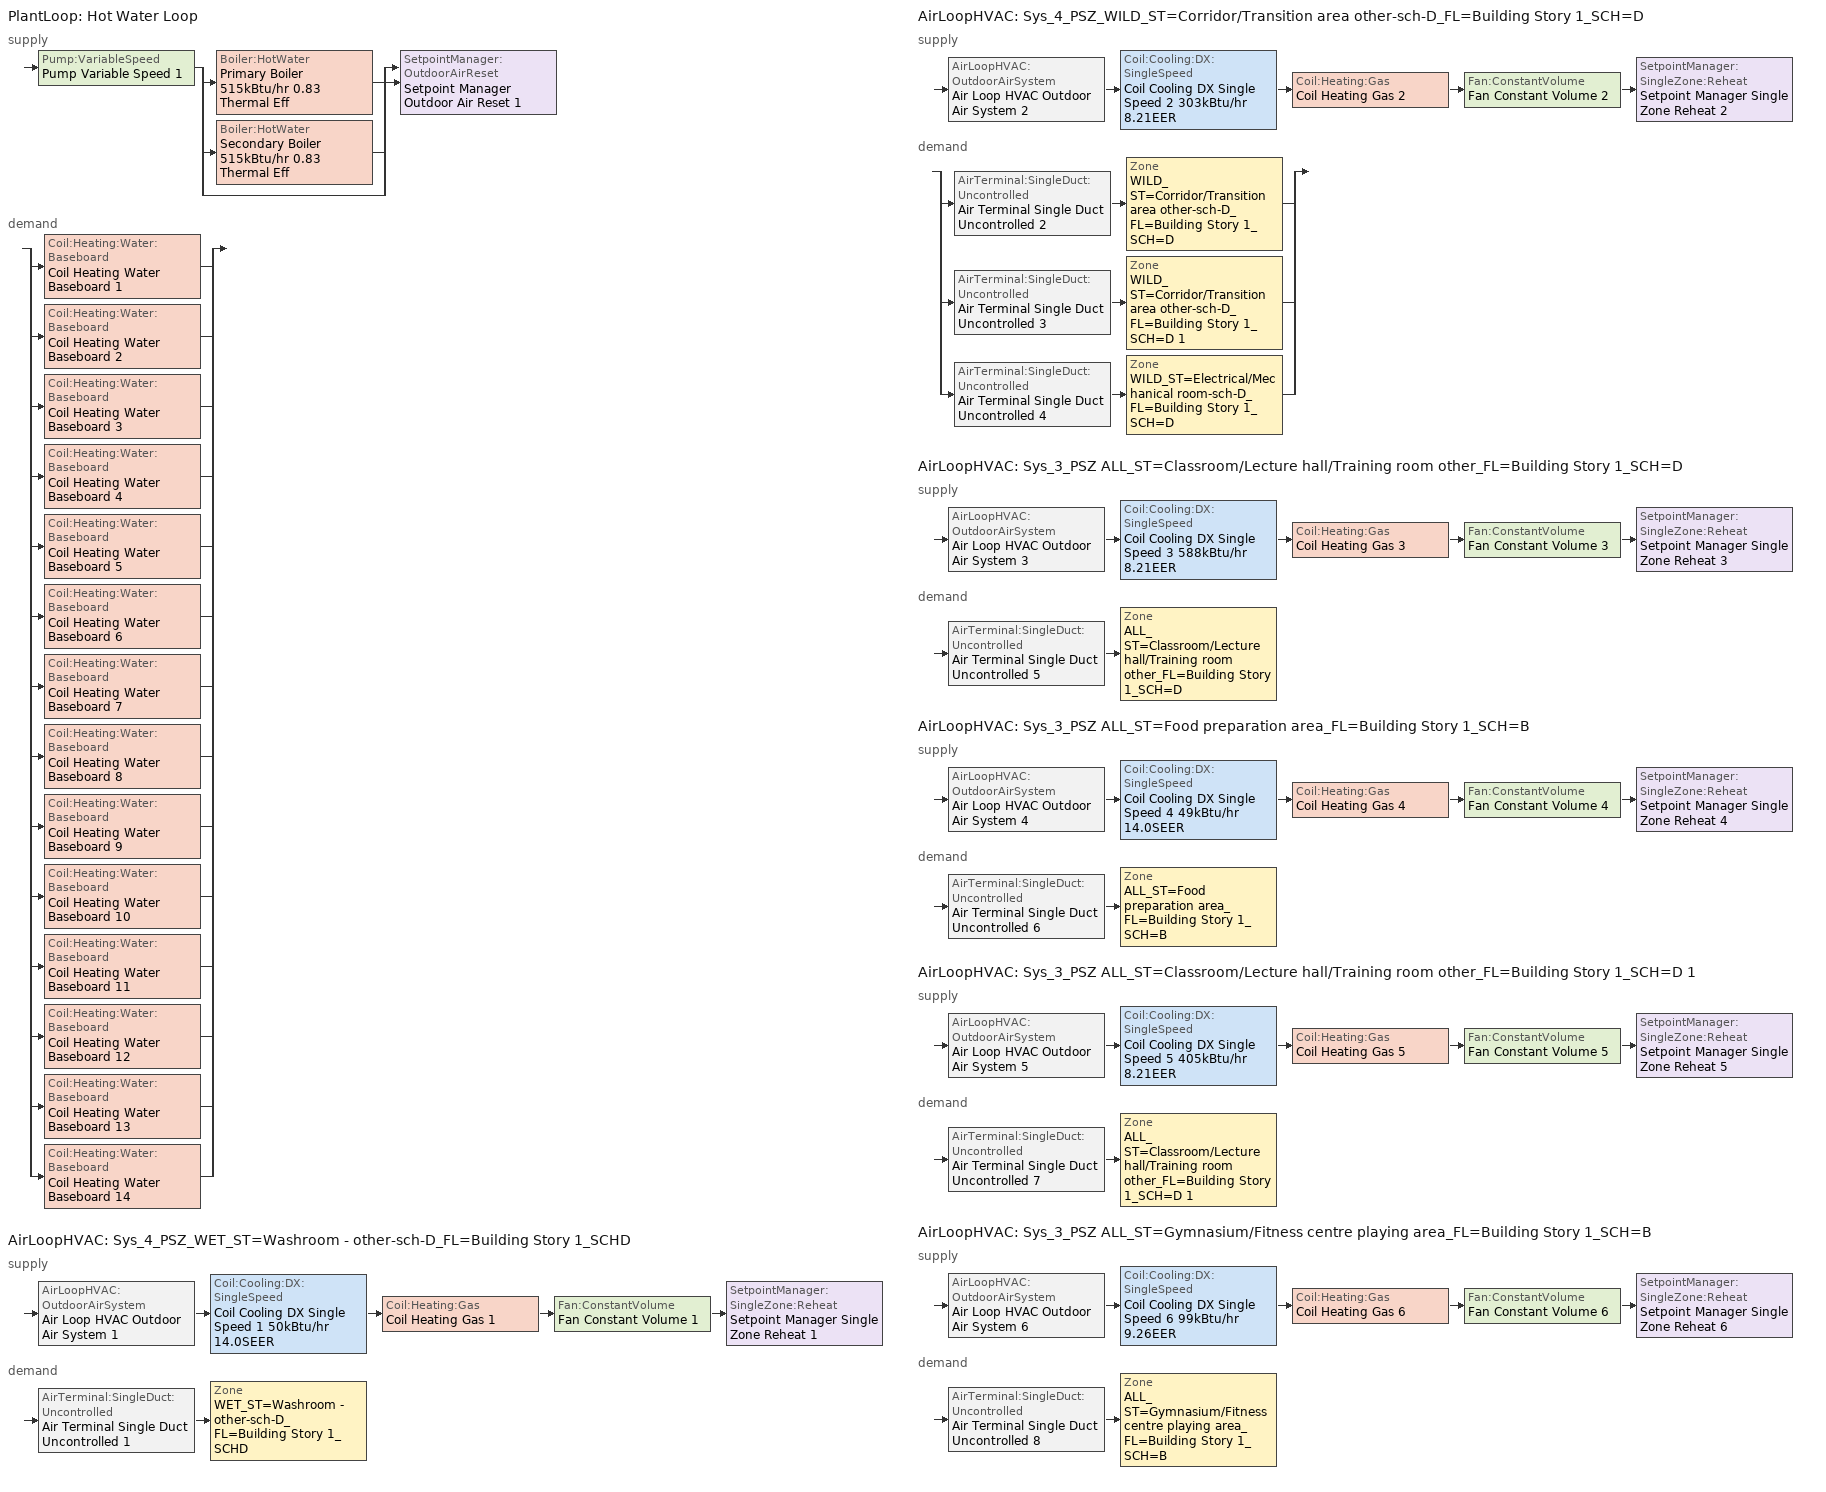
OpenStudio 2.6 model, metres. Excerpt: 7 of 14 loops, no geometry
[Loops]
PlantLoop 'Hot Water Loop'
 supply: Pump:VariableSpeed 'Pump Variable Speed 1' > split
  | Boiler:HotWater 'Primary Boiler 515kBtu/hr 0.83 Thermal Eff'
  | Boiler:HotWater 'Secondary Boiler 515kBtu/hr 0.83 Thermal Eff'
  | bypass
  join > SetpointManager:OutdoorAirReset 'Setpoint Manager Outdoor Air Reset 1'
 demand: split
  | Coil:Heating:Water:Baseboard 'Coil Heating Water Baseboard 1'
  | Coil:Heating:Water:Baseboard 'Coil Heating Water Baseboard 2'
  | Coil:Heating:Water:Baseboard 'Coil Heating Water Baseboard 3'
  | Coil:Heating:Water:Baseboard 'Coil Heating Water Baseboard 4'
  | Coil:Heating:Water:Baseboard 'Coil Heating Water Baseboard 5'
  | Coil:Heating:Water:Baseboard 'Coil Heating Water Baseboard 6'
  | Coil:Heating:Water:Baseboard 'Coil Heating Water Baseboard 7'
  | Coil:Heating:Water:Baseboard 'Coil Heating Water Baseboard 8'
  | Coil:Heating:Water:Baseboard 'Coil Heating Water Baseboard 9'
  | Coil:Heating:Water:Baseboard 'Coil Heating Water Baseboard 10'
  | Coil:Heating:Water:Baseboard 'Coil Heating Water Baseboard 11'
  | Coil:Heating:Water:Baseboard 'Coil Heating Water Baseboard 12'
  | Coil:Heating:Water:Baseboard 'Coil Heating Water Baseboard 13'
  | Coil:Heating:Water:Baseboard 'Coil Heating Water Baseboard 14'
AirLoopHVAC 'Sys_4_PSZ_WET_ST=Washroom - other-sch-D_FL=Building Story 1_SCHD'
 supply: AirLoopHVAC:OutdoorAirSystem 'Air Loop HVAC Outdoor Air System 1' > Coil:Cooling:DX:SingleSpeed 'Coil Cooling DX Single Speed 1 50kBtu/hr 14.0SEER' > Coil:Heating:Gas 'Coil Heating Gas 1' > Fan:ConstantVolume 'Fan Constant Volume 1' > SetpointManager:SingleZone:Reheat 'Setpoint Manager Single Zone Reheat 1'
 demand: AirTerminal:SingleDuct:Uncontrolled 'Air Terminal Single Duct Uncontrolled 1' > Zone 'WET_ST=Washroom - other-sch-D_FL=Building Story 1_SCHD'
AirLoopHVAC 'Sys_4_PSZ_WILD_ST=Corridor/Transition area other-sch-D_FL=Building Story 1_SCH=D'
 supply: AirLoopHVAC:OutdoorAirSystem 'Air Loop HVAC Outdoor Air System 2' > Coil:Cooling:DX:SingleSpeed 'Coil Cooling DX Single Speed 2 303kBtu/hr 8.21EER' > Coil:Heating:Gas 'Coil Heating Gas 2' > Fan:ConstantVolume 'Fan Constant Volume 2' > SetpointManager:SingleZone:Reheat 'Setpoint Manager Single Zone Reheat 2'
 demand: split
  | AirTerminal:SingleDuct:Uncontrolled 'Air Terminal Single Duct Uncontrolled 2' > Zone 'WILD_ST=Corridor/Transition area other-sch-D_FL=Building Story 1_SCH=D'
  | AirTerminal:SingleDuct:Uncontrolled 'Air Terminal Single Duct Uncontrolled 3' > Zone 'WILD_ST=Corridor/Transition area other-sch-D_FL=Building Story 1_SCH=D 1'
  | AirTerminal:SingleDuct:Uncontrolled 'Air Terminal Single Duct Uncontrolled 4' > Zone 'WILD_ST=Electrical/Mechanical room-sch-D_FL=Building Story 1_SCH=D'
AirLoopHVAC 'Sys_3_PSZ ALL_ST=Classroom/Lecture hall/Training room other_FL=Building Story 1_SCH=D'
 supply: AirLoopHVAC:OutdoorAirSystem 'Air Loop HVAC Outdoor Air System 3' > Coil:Cooling:DX:SingleSpeed 'Coil Cooling DX Single Speed 3 588kBtu/hr 8.21EER' > Coil:Heating:Gas 'Coil Heating Gas 3' > Fan:ConstantVolume 'Fan Constant Volume 3' > SetpointManager:SingleZone:Reheat 'Setpoint Manager Single Zone Reheat 3'
 demand: AirTerminal:SingleDuct:Uncontrolled 'Air Terminal Single Duct Uncontrolled 5' > Zone 'ALL_ST=Classroom/Lecture hall/Training room other_FL=Building Story 1_SCH=D'
AirLoopHVAC 'Sys_3_PSZ ALL_ST=Food preparation area_FL=Building Story 1_SCH=B'
 supply: AirLoopHVAC:OutdoorAirSystem 'Air Loop HVAC Outdoor Air System 4' > Coil:Cooling:DX:SingleSpeed 'Coil Cooling DX Single Speed 4 49kBtu/hr 14.0SEER' > Coil:Heating:Gas 'Coil Heating Gas 4' > Fan:ConstantVolume 'Fan Constant Volume 4' > SetpointManager:SingleZone:Reheat 'Setpoint Manager Single Zone Reheat 4'
 demand: AirTerminal:SingleDuct:Uncontrolled 'Air Terminal Single Duct Uncontrolled 6' > Zone 'ALL_ST=Food preparation area_FL=Building Story 1_SCH=B'
AirLoopHVAC 'Sys_3_PSZ ALL_ST=Classroom/Lecture hall/Training room other_FL=Building Story 1_SCH=D 1'
 supply: AirLoopHVAC:OutdoorAirSystem 'Air Loop HVAC Outdoor Air System 5' > Coil:Cooling:DX:SingleSpeed 'Coil Cooling DX Single Speed 5 405kBtu/hr 8.21EER' > Coil:Heating:Gas 'Coil Heating Gas 5' > Fan:ConstantVolume 'Fan Constant Volume 5' > SetpointManager:SingleZone:Reheat 'Setpoint Manager Single Zone Reheat 5'
 demand: AirTerminal:SingleDuct:Uncontrolled 'Air Terminal Single Duct Uncontrolled 7' > Zone 'ALL_ST=Classroom/Lecture hall/Training room other_FL=Building Story 1_SCH=D 1'
AirLoopHVAC 'Sys_3_PSZ ALL_ST=Gymnasium/Fitness centre playing area_FL=Building Story 1_SCH=B'
 supply: AirLoopHVAC:OutdoorAirSystem 'Air Loop HVAC Outdoor Air System 6' > Coil:Cooling:DX:SingleSpeed 'Coil Cooling DX Single Speed 6 99kBtu/hr 9.26EER' > Coil:Heating:Gas 'Coil Heating Gas 6' > Fan:ConstantVolume 'Fan Constant Volume 6' > SetpointManager:SingleZone:Reheat 'Setpoint Manager Single Zone Reheat 6'
 demand: AirTerminal:SingleDuct:Uncontrolled 'Air Terminal Single Duct Uncontrolled 8' > Zone 'ALL_ST=Gymnasium/Fitness centre playing area_FL=Building Story 1_SCH=B'
[Sizing:Zone] Zone Cooling Design Supply Air Temperature Input Method=SupplyAirTemperature; Zone Cooling Design Supply Air Temperature {C}=13; Zone Cooling Design Supply Air Temperature Difference {deltaC}=11.11; Zone Heating Design Supply Air Temperature Input Method=SupplyAirTemperature; Zone Heating Design Supply Air Temperature {C}=43; Zone Heating Design Supply Air Temperature Difference {deltaC}=11.11; Zone Cooling Design Supply Air Humidity Ratio {kg-H2O/kg-air}=0.0085; Zone Heating Design Supply Air Humidity Ratio {kg-H2O/kg-air}=0.008; Zone Heating Sizing Factor=1.3; Zone Cooling Sizing Factor=1.1; Cooling Design Air Flow Method=DesignDay; Heating Design Air Flow Method=DesignDay; Account for Dedicated Outdoor Air System=No; Dedicated Outdoor Air System Control Strategy=NeutralSupplyAir; Dedicated Outdoor Air Low Setpoint Temperature for Design {C}=autosize; Dedicated Outdoor Air High Setpoint Temperature for Design {C}=autosize
WET_ST=Washroom - other-sch-D_FL=Building Story 1_SCHD; ALL_ST=Classroom/Lecture hall/Training room other_FL=Building Story 1_SCH=D; ALL_ST=Food preparation area_FL=Building Story 1_SCH=B; ALL_ST=Classroom/Lecture hall/Training room other_FL=Building Story 1_SCH=D 1; ALL_ST=Gymnasium/Fitness centre playing area_FL=Building Story 1_SCH=B; WILD_ST=Corridor/Transition area other-sch-D_FL=Building Story 1_SCH=D; WILD_ST=Corridor/Transition area other-sch-D_FL=Building Story 1_SCH=D 1; WILD_ST=Electrical/Mechanical room-sch-D_FL=Building Story 1_SCH=D
[Zone equipment]
WET_ST=Washroom - other-sch-D_FL=Building Story 1_SCHD: Air Terminal Single Duct Uncontrolled 1, Zone HVAC Baseboard Convective Water 1
ALL_ST=Classroom/Lecture hall/Training room other_FL=Building Story 1_SCH=D: Air Terminal Single Duct Uncontrolled 5, Zone HVAC Baseboard Convective Water 5
ALL_ST=Food preparation area_FL=Building Story 1_SCH=B: Air Terminal Single Duct Uncontrolled 6, Zone HVAC Baseboard Convective Water 6
ALL_ST=Classroom/Lecture hall/Training room other_FL=Building Story 1_SCH=D 1: Air Terminal Single Duct Uncontrolled 7, Zone HVAC Baseboard Convective Water 7
ALL_ST=Gymnasium/Fitness centre playing area_FL=Building Story 1_SCH=B: Air Terminal Single Duct Uncontrolled 8, Zone HVAC Baseboard Convective Water 8
WILD_ST=Corridor/Transition area other-sch-D_FL=Building Story 1_SCH=D: Air Terminal Single Duct Uncontrolled 2, Zone HVAC Baseboard Convective Water 2
WILD_ST=Corridor/Transition area other-sch-D_FL=Building Story 1_SCH=D 1: Air Terminal Single Duct Uncontrolled 3, Zone HVAC Baseboard Convective Water 3
WILD_ST=Electrical/Mechanical room-sch-D_FL=Building Story 1_SCH=D: Air Terminal Single Duct Uncontrolled 4, Zone HVAC Baseboard Convective Water 4
[PlantLoop]
Hot Water Loop: Fluid Type=Water; Glycol Concentration=0; Plant Loop Volume {m3}=Autocalculate; Load Distribution Scheme=Optimal
[Sizing:Plant]
Hot Water Loop: Loop Type=Heating; Design Loop Exit Temperature {C}=82; Loop Design Temperature Difference {deltaC}=16; Sizing Option=NonCoincident; Zone Timesteps in Averaging Window=1; Coincident Sizing Factor Mode=None
[Pump:VariableSpeed]
Pump Variable Speed 1: Motor Efficiency=0.865; Pump Control Type=Intermittent; Skin Loss Radiative Fraction=0.5; Design Power Sizing Method=PowerPerFlowPerPressure; Design Electric Power per Unit Flow Rate {W/(m3/s)}=348701.1; Design Shaft Power per Unit Flow Rate per Unit Head {W-s/m3-Pa}=1.45151; Design Minimum Flow Rate Fraction=0
[Boiler:HotWater] Fuel Type=NaturalGas; Nominal Capacity {W}=151019; Nominal Thermal Efficiency=0.83; Normalized Boiler Efficiency Curve=BOILER-EFFFPLR-NECB2011; Water Outlet Upper Temperature Limit {C}=99; Boiler Flow Mode=ConstantFlow; Parasitic Electric Load {W}=0; Sizing Factor=1
Primary Boiler 515kBtu/hr 0.83 Thermal Eff; Secondary Boiler 515kBtu/hr 0.83 Thermal Eff
[SetpointManager:OutdoorAirReset]
Setpoint Manager Outdoor Air Reset 1: Control Variable=Temperature; Setpoint at Outdoor Low Temperature {C}=82; Outdoor Low Temperature {C}=-16; Setpoint at Outdoor High Temperature {C}=60; Outdoor High Temperature {C}=0
[AirLoopHVAC] Design Supply Air Flow Rate {m3/s}=AutoSize
Name | Availability Schedule
Sys_4_PSZ_WET_ST=Washroom - other-sch-D_FL=Building Story 1_SCHD | Sys_4_PSZ_WET_ST=Washroom - other-sch-D_FL=Building Story 1_SCHD Occ Sch
Sys_4_PSZ_WILD_ST=Corridor/Transition area other-sch-D_FL=Building Story 1_SCH=D | Sys_4_PSZ_WILD_ST=Corridor/Transition area other-sch-D_FL=Building Story 1_SCH=D Occ Sch
Sys_3_PSZ ALL_ST=Classroom/Lecture hall/Training room other_FL=Building Story 1_SCH=D | Sys_3_PSZ ALL_ST=Classroom/Lecture hall/Training room other_FL=Building Story 1_SCH=D Occ Sch
Sys_3_PSZ ALL_ST=Food preparation area_FL=Building Story 1_SCH=B | Sys_3_PSZ ALL_ST=Food preparation area_FL=Building Story 1_SCH=B Occ Sch
Sys_3_PSZ ALL_ST=Classroom/Lecture hall/Training room other_FL=Building Story 1_SCH=D 1 | Sys_3_PSZ ALL_ST=Classroom/Lecture hall/Training room other_FL=Building Story 1_SCH=D 1 Occ Sch
Sys_3_PSZ ALL_ST=Gymnasium/Fitness centre playing area_FL=Building Story 1_SCH=B | Sys_3_PSZ ALL_ST=Gymnasium/Fitness centre playing area_FL=Building Story 1_SCH=B Occ Sch
[Sizing:System] Type of Load to Size On=Sensible; Design Outdoor Air Flow Rate {m3/s}=Autosize; Minimum System Air Flow Ratio=1; Preheat Design Temperature {C}=7; Preheat Design Humidity Ratio {kg-H2O/kg-Air}=0.008; Precool Design Temperature {C}=13; Precool Design Humidity Ratio {kg-H2O/kg-Air}=0.008; Central Cooling Design Supply Air Temperature {C}=13; Central Heating Design Supply Air Temperature {C}=43; Sizing Option=NonCoincident; 100% Outdoor Air in Cooling=No; 100% Outdoor Air in Heating=No; Central Cooling Design Supply Air Humidity Ratio {kg-H2O/kg-Air}=0.0085; Central Heating Design Supply Air Humidity Ratio {kg-H2O/kg-Air}=0.008; Cooling Design Air Flow Method=DesignDay; Cooling Design Air Flow Rate {m3/s}=0; Heating Design Air Flow Method=DesignDay; Heating Design Air Flow Rate {m3/s}=0; System Outdoor Air Method=ZoneSum; Zone Maximum Outdoor Air Fraction=1; Cooling Supply Air Flow Rate Per Floor Area {m3/s-m2}=0.00996765; Cooling Fraction of Autosized Cooling Supply Air Flow Rate=1; Cooling Supply Air Flow Rate Per Unit Cooling Capacity {m3/s-W}=3.94755e-05; Heating Supply Air Flow Rate Per Floor Area {m3/s-m2}=0.00996765; Heating Fraction of Autosized Heating Supply Air Flow Rate=1; Heating Fraction of Autosized Cooling Supply Air Flow Rate=1; Heating Supply Air Flow Rate Per Unit Heating Capacity {m3/s-W}=3.15882e-05; Cooling Design Capacity Method=CoolingDesignCapacity; Cooling Design Capacity {W}=autosize; Cooling Design Capacity Per Floor Area {W/m2}=234.7; Fraction of Autosized Cooling Design Capacity=1; Heating Design Capacity Method=HeatingDesignCapacity; Heating Design Capacity {W}=autosize; Heating Design Capacity Per Floor Area {W/m2}=157; Fraction of Autosized Heating Design Capacity=1; Central Cooling Capacity Control Method=OnOff
Sys_4_PSZ_WET_ST=Washroom - other-sch-D_FL=Building Story 1_SCHD; Sys_4_PSZ_WILD_ST=Corridor/Transition area other-sch-D_FL=Building Story 1_SCH=D; Sys_3_PSZ ALL_ST=Classroom/Lecture hall/Training room other_FL=Building Story 1_SCH=D; Sys_3_PSZ ALL_ST=Food preparation area_FL=Building Story 1_SCH=B; Sys_3_PSZ ALL_ST=Classroom/Lecture hall/Training room other_FL=Building Story 1_SCH=D 1; Sys_3_PSZ ALL_ST=Gymnasium/Fitness centre playing area_FL=Building Story 1_SCH=B
[Fan:ConstantVolume] Availability Schedule=Always On Discrete; Fan Efficiency=0.39975; Pressure Rise {Pa}=640; Maximum Flow Rate {m3/s}=AutoSize; Motor Efficiency=0.615
Fan Constant Volume 1; Fan Constant Volume 2; Fan Constant Volume 3; Fan Constant Volume 4; Fan Constant Volume 5; Fan Constant Volume 6
[Coil:Heating:Gas] Availability Schedule=Always On Discrete; Nominal Capacity {W}=AutoSize; Parasitic Electric Load {W}=0; Part Load Fraction Correlation Curve=FURNACE-EFFPLR-NECB2011; Parasitic Gas Load {W}=0
Name | Gas Burner Efficiency
Coil Heating Gas 1; Coil Heating Gas 4 | 0.924
Coil Heating Gas 2; Coil Heating Gas 3; Coil Heating Gas 5; Coil Heating Gas 6 | 0.81
[Coil:Cooling:DX:SingleSpeed] Availability Schedule=Always On Discrete; Rated Total Cooling Capacity {W}=autosize; Rated Sensible Heat Ratio=autosize; Rated Air Flow Rate {m3/s}=autosize; Rated Evaporator Fan Power Per Volume Flow Rate {W/(m3/s)}=773.3; Total Cooling Capacity Function of Temperature Curve=DXCOOL-NECB2011-REF-CAPFT; Total Cooling Capacity Function of Flow Fraction Curve=DXCOOL-NECB2011-REF-CAPFFLOW; Energy Input Ratio Function of Temperature Curve=DXCOOL-NECB2011-REF-COOLEIRFT; Energy Input Ratio Function of Flow Fraction Curve=DXCOOL-NECB2011-REF-COOLEIRFFLOW; Part Load Fraction Correlation Curve=DXCOOL-NECB2011-REF-COOLPLFFPLR; Condenser Type=AirCooled; Evaporative Condenser Effectiveness=0; Evaporative Condenser Air Flow Rate {m3/s}=Autosize; Evaporative Condenser Pump Rated Power Consumption {W}=Autosize; Crankcase Heater Capacity {W}=0; Maximum Outdoor Dry-Bulb Temperature for Crankcase Heater Operation {C}=0; Basin Heater Capacity {W/K}=0; Basin Heater Setpoint Temperature {C}=10
Name | Rated COP {W/W}
Coil Cooling DX Single Speed 1 50kBtu/hr 14.0SEER; Coil Cooling DX Single Speed 4 49kBtu/hr 14.0SEER | 3.8248
Coil Cooling DX Single Speed 2 303kBtu/hr 8.21EER | 2.96976
Coil Cooling DX Single Speed 3 588kBtu/hr 8.21EER | 3.15361
Coil Cooling DX Single Speed 5 405kBtu/hr 8.21EER | 3.03591
Coil Cooling DX Single Speed 6 99kBtu/hr 9.26EER | 3.20187
[Controller:OutdoorAir] Minimum Outdoor Air Flow Rate {m3/s}=autosize; Maximum Outdoor Air Flow Rate {m3/s}=Autosize; Economizer Control Action Type=ModulateFlow; Lockout Type=NoLockout; Minimum Limit Type=FixedMinimum; High Humidity Control=No
Name | Economizer Control Type | Economizer Maximum Limit Dry-Bulb Temperature {C} | Economizer Maximum Limit Enthalpy {J/kg} | Economizer Minimum Limit Dry-Bulb Temperature {C} | Minimum Outdoor Air Schedule | Controller Mechanical Ventilation | Heat Recovery Bypass Control Type
Controller Outdoor Air 1 | NoEconomizer | 28 | 64000 | -100 | Sys_4_PSZ_WET_ST=Washroom - other-sch-D_FL=Building Story 1_SCHD Occ Sch | Controller Mechanical Ventilation 1 | BypassWhenWithinEconomizerLimits
Controller Outdoor Air 2 | DifferentialEnthalpy |  |  |  | Sys_4_PSZ_WILD_ST=Corridor/Transition area other-sch-D_FL=Building Story 1_SCH=D Occ Sch | Controller Mechanical Ventilation 2 | BypassWhenWithinEconomizerLimits
Controller Outdoor Air 3 | DifferentialEnthalpy |  |  |  | Sys_3_PSZ ALL_ST=Classroom/Lecture hall/Training room other_FL=Building Story 1_SCH=D Occ Sch | Controller Mechanical Ventilation 3 | BypassWhenOAFlowGreaterThanMinimum
Controller Outdoor Air 4 | NoEconomizer | 28 | 64000 | -100 | Sys_3_PSZ ALL_ST=Food preparation area_FL=Building Story 1_SCH=B Occ Sch | Controller Mechanical Ventilation 4 | BypassWhenWithinEconomizerLimits
Controller Outdoor Air 5 | DifferentialEnthalpy |  |  |  | Sys_3_PSZ ALL_ST=Classroom/Lecture hall/Training room other_FL=Building Story 1_SCH=D 1 Occ Sch | Controller Mechanical Ventilation 5 | BypassWhenOAFlowGreaterThanMinimum
Controller Outdoor Air 6 | DifferentialEnthalpy |  |  |  | Sys_3_PSZ ALL_ST=Gymnasium/Fitness centre playing area_FL=Building Story 1_SCH=B Occ Sch | Controller Mechanical Ventilation 6 | BypassWhenWithinEconomizerLimits
[Controller:MechanicalVentilation] Availability Schedule=Always On Discrete; System Outdoor Air Method=ZoneSum
Controller Mechanical Ventilation 1; Controller Mechanical Ventilation 2; Controller Mechanical Ventilation 3; Controller Mechanical Ventilation 4; Controller Mechanical Ventilation 5; Controller Mechanical Ventilation 6
[AirLoopHVAC:OutdoorAirSystem]
Name | Controller
Air Loop HVAC Outdoor Air System 1 | Controller Outdoor Air 1
Air Loop HVAC Outdoor Air System 2 | Controller Outdoor Air 2
Air Loop HVAC Outdoor Air System 3 | Controller Outdoor Air 3
Air Loop HVAC Outdoor Air System 4 | Controller Outdoor Air 4
Air Loop HVAC Outdoor Air System 5 | Controller Outdoor Air 5
Air Loop HVAC Outdoor Air System 6 | Controller Outdoor Air 6
[SetpointManager:SingleZone:Reheat] Minimum Supply Air Temperature {C}=13; Maximum Supply Air Temperature {C}=43
Name | Control Zone
Setpoint Manager Single Zone Reheat 1 | WET_ST=Washroom - other-sch-D_FL=Building Story 1_SCHD
Setpoint Manager Single Zone Reheat 2 | WILD_ST=Corridor/Transition area other-sch-D_FL=Building Story 1_SCH=D
Setpoint Manager Single Zone Reheat 3 | ALL_ST=Classroom/Lecture hall/Training room other_FL=Building Story 1_SCH=D
Setpoint Manager Single Zone Reheat 4 | ALL_ST=Food preparation area_FL=Building Story 1_SCH=B
Setpoint Manager Single Zone Reheat 5 | ALL_ST=Classroom/Lecture hall/Training room other_FL=Building Story 1_SCH=D 1
Setpoint Manager Single Zone Reheat 6 | ALL_ST=Gymnasium/Fitness centre playing area_FL=Building Story 1_SCH=B
[AirTerminal:SingleDuct:Uncontrolled] Availability Schedule=Always On Discrete; Maximum Air Flow Rate {m3/s}=AutoSize
Air Terminal Single Duct Uncontrolled 1; Air Terminal Single Duct Uncontrolled 2; Air Terminal Single Duct Uncontrolled 3; Air Terminal Single Duct Uncontrolled 4; Air Terminal Single Duct Uncontrolled 5; Air Terminal Single Duct Uncontrolled 6; Air Terminal Single Duct Uncontrolled 7; Air Terminal Single Duct Uncontrolled 8
[Coil:Heating:Water:Baseboard] Heating Design Capacity Method=HeatingDesignCapacity; Heating Design Capacity {W}=autosize; Heating Design Capacity Per Floor Area {W/m2}=0; Fraction of Autosized Heating Design Capacity=0.8
Coil Heating Water Baseboard 1; Coil Heating Water Baseboard 2; Coil Heating Water Baseboard 3; Coil Heating Water Baseboard 4; Coil Heating Water Baseboard 5; Coil Heating Water Baseboard 6; Coil Heating Water Baseboard 7; Coil Heating Water Baseboard 8; Coil Heating Water Baseboard 9; Coil Heating Water Baseboard 10; Coil Heating Water Baseboard 11; Coil Heating Water Baseboard 12; Coil Heating Water Baseboard 13; Coil Heating Water Baseboard 14
[ZoneHVAC:Baseboard:Convective:Water] Availability Schedule=Always On Discrete
Name | Heating Coil
Zone HVAC Baseboard Convective Water 1 | Coil Heating Water Baseboard 1
Zone HVAC Baseboard Convective Water 2 | Coil Heating Water Baseboard 2
Zone HVAC Baseboard Convective Water 3 | Coil Heating Water Baseboard 3
Zone HVAC Baseboard Convective Water 4 | Coil Heating Water Baseboard 4
Zone HVAC Baseboard Convective Water 5 | Coil Heating Water Baseboard 5
Zone HVAC Baseboard Convective Water 6 | Coil Heating Water Baseboard 6
Zone HVAC Baseboard Convective Water 7 | Coil Heating Water Baseboard 7
Zone HVAC Baseboard Convective Water 8 | Coil Heating Water Baseboard 8
Zone HVAC Baseboard Convective Water 9 | Coil Heating Water Baseboard 9
Zone HVAC Baseboard Convective Water 10 | Coil Heating Water Baseboard 10
Zone HVAC Baseboard Convective Water 11 | Coil Heating Water Baseboard 11
Zone HVAC Baseboard Convective Water 12 | Coil Heating Water Baseboard 12
Zone HVAC Baseboard Convective Water 13 | Coil Heating Water Baseboard 13
Zone HVAC Baseboard Convective Water 14 | Coil Heating Water Baseboard 14
[HeatExchanger:AirToAir:SensibleAndLatent] Availability Schedule=Always On Discrete; Nominal Supply Air Flow Rate {m3/s}=autosize; Sensible Effectiveness at 100% Heating Air Flow=0.5; Latent Effectiveness at 100% Heating Air Flow=0.5; Sensible Effectiveness at 75% Heating Air Flow=0.5; Latent Effectiveness at 75% Heating Air Flow=0.5; Sensible Effectiveness at 100% Cooling Air Flow=0.5; Latent Effectiveness at 100% Cooling Air Flow=0.5; Sensible Effectiveness at 75% Cooling Air Flow=0.5; Latent Effectiveness at 75% Cooling Air Flow=0.5; Nominal Electric Power {W}=2908.29; Supply Air Outlet Temperature Control=Yes; Heat Exchanger Type=Rotary; Frost Control Type=ExhaustOnly; Threshold Temperature {C}=-23.3; Initial Defrost Time Fraction=0.167; Rate of Defrost Time Fraction Increase {1/K}=1.44; Economizer Lockout=Yes
Sys_3_PSZ ALL_ST=Classroom/Lecture hall/Training room other_FL=Building Story 1_SCH=D ERV; Sys_3_PSZ ALL_ST=Classroom/Lecture hall/Training room other_FL=Building Story 1_SCH=D 1 ERV
[Schedule:Ruleset]
Name | Default Day Schedule | Summer Design Day Schedule | Winter Design Day Schedule
Sys_3_PSZ ALL_ST=Classroom/Lecture hall/Training room other_FL=Building Story 1_SCH=D Occ Sch | Sys_3_PSZ ALL_ST=Classroom/Lecture hall/Training room other_FL=Building Story 1_SCH=D Occ Sch Default | Sys_3_PSZ ALL_ST=Classroom/Lecture hall/Training room other_FL=Building Story 1_SCH=D Occ Sch Summer Design Day | Sys_3_PSZ ALL_ST=Classroom/Lecture hall/Training room other_FL=Building Story 1_SCH=D Occ Sch Winter Design Day
Sys_3_PSZ ALL_ST=Classroom/Lecture hall/Training room other_FL=Building Story 1_SCH=D 1 Occ Sch | Sys_3_PSZ ALL_ST=Classroom/Lecture hall/Training room other_FL=Building Story 1_SCH=D 1 Occ Sch Default | Sys_3_PSZ ALL_ST=Classroom/Lecture hall/Training room other_FL=Building Story 1_SCH=D 1 Occ Sch Summer Design Day | Sys_3_PSZ ALL_ST=Classroom/Lecture hall/Training room other_FL=Building Story 1_SCH=D 1 Occ Sch Winter Design Day
Sys_3_PSZ ALL_ST=Food preparation area_FL=Building Story 1_SCH=B Occ Sch | Sys_3_PSZ ALL_ST=Food preparation area_FL=Building Story 1_SCH=B Occ Sch Default | Sys_3_PSZ ALL_ST=Food preparation area_FL=Building Story 1_SCH=B Occ Sch Summer Design Day | Sys_3_PSZ ALL_ST=Food preparation area_FL=Building Story 1_SCH=B Occ Sch Winter Design Day
Sys_3_PSZ ALL_ST=Gymnasium/Fitness centre playing area_FL=Building Story 1_SCH=B Occ Sch | Sys_3_PSZ ALL_ST=Gymnasium/Fitness centre playing area_FL=Building Story 1_SCH=B Occ Sch Default | Sys_3_PSZ ALL_ST=Gymnasium/Fitness centre playing area_FL=Building Story 1_SCH=B Occ Sch Summer Design Day | Sys_3_PSZ ALL_ST=Gymnasium/Fitness centre playing area_FL=Building Story 1_SCH=B Occ Sch Winter Design Day
Sys_4_PSZ_WET_ST=Washroom - other-sch-D_FL=Building Story 1_SCHD Occ Sch | Sys_4_PSZ_WET_ST=Washroom - other-sch-D_FL=Building Story 1_SCHD Occ Sch Default | Sys_4_PSZ_WET_ST=Washroom - other-sch-D_FL=Building Story 1_SCHD Occ Sch Summer Design Day | Sys_4_PSZ_WET_ST=Washroom - other-sch-D_FL=Building Story 1_SCHD Occ Sch Winter Design Day
Sys_4_PSZ_WILD_ST=Corridor/Transition area other-sch-D_FL=Building Story 1_SCH=D Occ Sch | Sys_4_PSZ_WILD_ST=Corridor/Transition area other-sch-D_FL=Building Story 1_SCH=D Occ Sch Default | Sys_4_PSZ_WILD_ST=Corridor/Transition area other-sch-D_FL=Building Story 1_SCH=D Occ Sch Summer Design Day | Sys_4_PSZ_WILD_ST=Corridor/Transition area other-sch-D_FL=Building Story 1_SCH=D Occ Sch Winter Design Day
[Schedule:Day]
Sys_3_PSZ ALL_ST=Classroom/Lecture hall/Training room other_FL=Building Story 1_SCH=D Occ Sch Default; Sys_3_PSZ ALL_ST=Classroom/Lecture hall/Training room other_FL=Building Story 1_SCH=D Occ Sch Winter Design Day; Sys_3_PSZ ALL_ST=Classroom/Lecture hall/Training room other_FL=Building Story 1_SCH=D Occ Sch Summer Design Day; Sys_3_PSZ ALL_ST=Classroom/Lecture hall/Training room other_FL=Building Story 1_SCH=D 1 Occ Sch Default; Sys_3_PSZ ALL_ST=Classroom/Lecture hall/Training room other_FL=Building Story 1_SCH=D 1 Occ Sch Winter Design Day; Sys_3_PSZ ALL_ST=Classroom/Lecture hall/Training room other_FL=Building Story 1_SCH=D 1 Occ Sch Summer Design Day; Sys_3_PSZ ALL_ST=Food preparation area_FL=Building Story 1_SCH=B Occ Sch Default; Sys_3_PSZ ALL_ST=Food preparation area_FL=Building Story 1_SCH=B Occ Sch Winter Design Day; Sys_3_PSZ ALL_ST=Food preparation area_FL=Building Story 1_SCH=B Occ Sch Summer Design Day; Sys_3_PSZ ALL_ST=Gymnasium/Fitness centre playing area_FL=Building Story 1_SCH=B Occ Sch Default; Sys_3_PSZ ALL_ST=Gymnasium/Fitness centre playing area_FL=Building Story 1_SCH=B Occ Sch Winter Design Day; Sys_3_PSZ ALL_ST=Gymnasium/Fitness centre playing area_FL=Building Story 1_SCH=B Occ Sch Summer Design Day; Sys_4_PSZ_WET_ST=Washroom - other-sch-D_FL=Building Story 1_SCHD Occ Sch Default; Sys_4_PSZ_WET_ST=Washroom - other-sch-D_FL=Building Story 1_SCHD Occ Sch Winter Design Day; Sys_4_PSZ_WET_ST=Washroom - other-sch-D_FL=Building Story 1_SCHD Occ Sch Summer Design Day; Sys_4_PSZ_WILD_ST=Corridor/Transition area other-sch-D_FL=Building Story 1_SCH=D Occ Sch Default; Sys_4_PSZ_WILD_ST=Corridor/Transition area other-sch-D_FL=Building Story 1_SCH=D Occ Sch Winter Design Day; Sys_4_PSZ_WILD_ST=Corridor/Transition area other-sch-D_FL=Building Story 1_SCH=D Occ Sch Summer Design Day: 24, 0, 1
Sys_3_PSZ ALL_ST=Classroom/Lecture hall/Training room other_FL=Building Story 1_SCH=D Occ Sch Monday; Sys_3_PSZ ALL_ST=Classroom/Lecture hall/Training room other_FL=Building Story 1_SCH=D Occ Sch Tuesday; Sys_3_PSZ ALL_ST=Classroom/Lecture hall/Training room other_FL=Building Story 1_SCH=D Occ Sch Wednesday; Sys_3_PSZ ALL_ST=Classroom/Lecture hall/Training room other_FL=Building Story 1_SCH=D Occ Sch Thursday; Sys_3_PSZ ALL_ST=Classroom/Lecture hall/Training room other_FL=Building Story 1_SCH=D Occ Sch Friday; Sys_3_PSZ ALL_ST=Classroom/Lecture hall/Training room other_FL=Building Story 1_SCH=D 1 Occ Sch Monday; Sys_3_PSZ ALL_ST=Classroom/Lecture hall/Training room other_FL=Building Story 1_SCH=D 1 Occ Sch Tuesday; Sys_3_PSZ ALL_ST=Classroom/Lecture hall/Training room other_FL=Building Story 1_SCH=D 1 Occ Sch Wednesday; Sys_3_PSZ ALL_ST=Classroom/Lecture hall/Training room other_FL=Building Story 1_SCH=D 1 Occ Sch Thursday; Sys_3_PSZ ALL_ST=Classroom/Lecture hall/Training room other_FL=Building Story 1_SCH=D 1 Occ Sch Friday; Sys_4_PSZ_WET_ST=Washroom - other-sch-D_FL=Building Story 1_SCHD Occ Sch Monday; Sys_4_PSZ_WET_ST=Washroom - other-sch-D_FL=Building Story 1_SCHD Occ Sch Tuesday; Sys_4_PSZ_WET_ST=Washroom - other-sch-D_FL=Building Story 1_SCHD Occ Sch Wednesday; Sys_4_PSZ_WET_ST=Washroom - other-sch-D_FL=Building Story 1_SCHD Occ Sch Thursday; Sys_4_PSZ_WET_ST=Washroom - other-sch-D_FL=Building Story 1_SCHD Occ Sch Friday; Sys_4_PSZ_WILD_ST=Corridor/Transition area other-sch-D_FL=Building Story 1_SCH=D Occ Sch Monday; Sys_4_PSZ_WILD_ST=Corridor/Transition area other-sch-D_FL=Building Story 1_SCH=D Occ Sch Tuesday; Sys_4_PSZ_WILD_ST=Corridor/Transition area other-sch-D_FL=Building Story 1_SCH=D Occ Sch Wednesday; Sys_4_PSZ_WILD_ST=Corridor/Transition area other-sch-D_FL=Building Story 1_SCH=D Occ Sch Thursday; Sys_4_PSZ_WILD_ST=Corridor/Transition area other-sch-D_FL=Building Story 1_SCH=D Occ Sch Friday: 9, 0, 0, 18, 0, 1, 19, 0, 0, 22, 0, 1, 24, 0, 0
Sys_3_PSZ ALL_ST=Classroom/Lecture hall/Training room other_FL=Building Story 1_SCH=D Occ Sch Saturday; Sys_3_PSZ ALL_ST=Classroom/Lecture hall/Training room other_FL=Building Story 1_SCH=D Occ Sch Sunday; Sys_3_PSZ ALL_ST=Classroom/Lecture hall/Training room other_FL=Building Story 1_SCH=D 1 Occ Sch Saturday; Sys_3_PSZ ALL_ST=Classroom/Lecture hall/Training room other_FL=Building Story 1_SCH=D 1 Occ Sch Sunday; Sys_4_PSZ_WET_ST=Washroom - other-sch-D_FL=Building Story 1_SCHD Occ Sch Saturday; Sys_4_PSZ_WET_ST=Washroom - other-sch-D_FL=Building Story 1_SCHD Occ Sch Sunday; Sys_4_PSZ_WILD_ST=Corridor/Transition area other-sch-D_FL=Building Story 1_SCH=D Occ Sch Saturday; Sys_4_PSZ_WILD_ST=Corridor/Transition area other-sch-D_FL=Building Story 1_SCH=D Occ Sch Sunday: 24, 0, 0
Sys_3_PSZ ALL_ST=Food preparation area_FL=Building Story 1_SCH=B Occ Sch Monday; Sys_3_PSZ ALL_ST=Food preparation area_FL=Building Story 1_SCH=B Occ Sch Tuesday; Sys_3_PSZ ALL_ST=Food preparation area_FL=Building Story 1_SCH=B Occ Sch Wednesday; Sys_3_PSZ ALL_ST=Food preparation area_FL=Building Story 1_SCH=B Occ Sch Thursday; Sys_3_PSZ ALL_ST=Food preparation area_FL=Building Story 1_SCH=B Occ Sch Friday; Sys_3_PSZ ALL_ST=Gymnasium/Fitness centre playing area_FL=Building Story 1_SCH=B Occ Sch Monday; Sys_3_PSZ ALL_ST=Gymnasium/Fitness centre playing area_FL=Building Story 1_SCH=B Occ Sch Tuesday; Sys_3_PSZ ALL_ST=Gymnasium/Fitness centre playing area_FL=Building Story 1_SCH=B Occ Sch Wednesday; Sys_3_PSZ ALL_ST=Gymnasium/Fitness centre playing area_FL=Building Story 1_SCH=B Occ Sch Thursday; Sys_3_PSZ ALL_ST=Gymnasium/Fitness centre playing area_FL=Building Story 1_SCH=B Occ Sch Friday: 1, 0, 1, 10, 0, 0, 24, 0, 1
Sys_3_PSZ ALL_ST=Food preparation area_FL=Building Story 1_SCH=B Occ Sch Saturday; Sys_3_PSZ ALL_ST=Gymnasium/Fitness centre playing area_FL=Building Story 1_SCH=B Occ Sch Saturday: 2, 0, 1, 10, 0, 0, 24, 0, 1
Sys_3_PSZ ALL_ST=Food preparation area_FL=Building Story 1_SCH=B Occ Sch Sunday; Sys_3_PSZ ALL_ST=Gymnasium/Fitness centre playing area_FL=Building Story 1_SCH=B Occ Sch Sunday: 1, 0, 0, 2, 0, 1, 11, 0, 0, 23, 0, 1, 24, 0, 0
[Schedule:Rule] Date Specification Type=DateRange; Start Month=1; Start Day=1; End Month=12
Name | Schedule Ruleset | Rule Order | Day Schedule | Apply Monday | End Day | Apply Tuesday | Apply Wednesday | Apply Thursday | Apply Friday | Apply Saturday | Apply Sunday
Sys_3_PSZ ALL_ST=Classroom/Lecture hall/Training room other_FL=Building Story 1_SCH=D Occ Sch Monday Rule | Sys_3_PSZ ALL_ST=Classroom/Lecture hall/Training room other_FL=Building Story 1_SCH=D Occ Sch | 6 | Sys_3_PSZ ALL_ST=Classroom/Lecture hall/Training room other_FL=Building Story 1_SCH=D Occ Sch Monday | Yes | 25
Sys_3_PSZ ALL_ST=Classroom/Lecture hall/Training room other_FL=Building Story 1_SCH=D Occ Sch Tuesday Rule | Sys_3_PSZ ALL_ST=Classroom/Lecture hall/Training room other_FL=Building Story 1_SCH=D Occ Sch | 5 | Sys_3_PSZ ALL_ST=Classroom/Lecture hall/Training room other_FL=Building Story 1_SCH=D Occ Sch Tuesday |  | 26 | Yes
Sys_3_PSZ ALL_ST=Classroom/Lecture hall/Training room other_FL=Building Story 1_SCH=D Occ Sch Wednesday Rule | Sys_3_PSZ ALL_ST=Classroom/Lecture hall/Training room other_FL=Building Story 1_SCH=D Occ Sch | 4 | Sys_3_PSZ ALL_ST=Classroom/Lecture hall/Training room other_FL=Building Story 1_SCH=D Occ Sch Wednesday |  | 27 |  | Yes
Sys_3_PSZ ALL_ST=Classroom/Lecture hall/Training room other_FL=Building Story 1_SCH=D Occ Sch Thursday Rule | Sys_3_PSZ ALL_ST=Classroom/Lecture hall/Training room other_FL=Building Story 1_SCH=D Occ Sch | 3 | Sys_3_PSZ ALL_ST=Classroom/Lecture hall/Training room other_FL=Building Story 1_SCH=D Occ Sch Thursday |  | 28 |  |  | Yes
Sys_3_PSZ ALL_ST=Classroom/Lecture hall/Training room other_FL=Building Story 1_SCH=D Occ Sch Friday Rule | Sys_3_PSZ ALL_ST=Classroom/Lecture hall/Training room other_FL=Building Story 1_SCH=D Occ Sch | 2 | Sys_3_PSZ ALL_ST=Classroom/Lecture hall/Training room other_FL=Building Story 1_SCH=D Occ Sch Friday |  | 29 |  |  |  | Yes
Sys_3_PSZ ALL_ST=Classroom/Lecture hall/Training room other_FL=Building Story 1_SCH=D Occ Sch Saturday Rule | Sys_3_PSZ ALL_ST=Classroom/Lecture hall/Training room other_FL=Building Story 1_SCH=D Occ Sch | 1 | Sys_3_PSZ ALL_ST=Classroom/Lecture hall/Training room other_FL=Building Story 1_SCH=D Occ Sch Saturday |  | 30 |  |  |  |  | Yes
Sys_3_PSZ ALL_ST=Classroom/Lecture hall/Training room other_FL=Building Story 1_SCH=D Occ Sch Sunday Rule | Sys_3_PSZ ALL_ST=Classroom/Lecture hall/Training room other_FL=Building Story 1_SCH=D Occ Sch | 0 | Sys_3_PSZ ALL_ST=Classroom/Lecture hall/Training room other_FL=Building Story 1_SCH=D Occ Sch Sunday |  | 31 |  |  |  |  |  | Yes
Sys_3_PSZ ALL_ST=Classroom/Lecture hall/Training room other_FL=Building Story 1_SCH=D 1 Occ Sch Monday Rule | Sys_3_PSZ ALL_ST=Classroom/Lecture hall/Training room other_FL=Building Story 1_SCH=D 1 Occ Sch | 6 | Sys_3_PSZ ALL_ST=Classroom/Lecture hall/Training room other_FL=Building Story 1_SCH=D 1 Occ Sch Monday | Yes | 25
Sys_3_PSZ ALL_ST=Classroom/Lecture hall/Training room other_FL=Building Story 1_SCH=D 1 Occ Sch Tuesday Rule | Sys_3_PSZ ALL_ST=Classroom/Lecture hall/Training room other_FL=Building Story 1_SCH=D 1 Occ Sch | 5 | Sys_3_PSZ ALL_ST=Classroom/Lecture hall/Training room other_FL=Building Story 1_SCH=D 1 Occ Sch Tuesday |  | 26 | Yes
Sys_3_PSZ ALL_ST=Classroom/Lecture hall/Training room other_FL=Building Story 1_SCH=D 1 Occ Sch Wednesday Rule | Sys_3_PSZ ALL_ST=Classroom/Lecture hall/Training room other_FL=Building Story 1_SCH=D 1 Occ Sch | 4 | Sys_3_PSZ ALL_ST=Classroom/Lecture hall/Training room other_FL=Building Story 1_SCH=D 1 Occ Sch Wednesday |  | 27 |  | Yes
Sys_3_PSZ ALL_ST=Classroom/Lecture hall/Training room other_FL=Building Story 1_SCH=D 1 Occ Sch Thursday Rule | Sys_3_PSZ ALL_ST=Classroom/Lecture hall/Training room other_FL=Building Story 1_SCH=D 1 Occ Sch | 3 | Sys_3_PSZ ALL_ST=Classroom/Lecture hall/Training room other_FL=Building Story 1_SCH=D 1 Occ Sch Thursday |  | 28 |  |  | Yes
Sys_3_PSZ ALL_ST=Classroom/Lecture hall/Training room other_FL=Building Story 1_SCH=D 1 Occ Sch Friday Rule | Sys_3_PSZ ALL_ST=Classroom/Lecture hall/Training room other_FL=Building Story 1_SCH=D 1 Occ Sch | 2 | Sys_3_PSZ ALL_ST=Classroom/Lecture hall/Training room other_FL=Building Story 1_SCH=D 1 Occ Sch Friday |  | 29 |  |  |  | Yes
Sys_3_PSZ ALL_ST=Classroom/Lecture hall/Training room other_FL=Building Story 1_SCH=D 1 Occ Sch Saturday Rule | Sys_3_PSZ ALL_ST=Classroom/Lecture hall/Training room other_FL=Building Story 1_SCH=D 1 Occ Sch | 1 | Sys_3_PSZ ALL_ST=Classroom/Lecture hall/Training room other_FL=Building Story 1_SCH=D 1 Occ Sch Saturday |  | 30 |  |  |  |  | Yes
Sys_3_PSZ ALL_ST=Classroom/Lecture hall/Training room other_FL=Building Story 1_SCH=D 1 Occ Sch Sunday Rule | Sys_3_PSZ ALL_ST=Classroom/Lecture hall/Training room other_FL=Building Story 1_SCH=D 1 Occ Sch | 0 | Sys_3_PSZ ALL_ST=Classroom/Lecture hall/Training room other_FL=Building Story 1_SCH=D 1 Occ Sch Sunday |  | 31 |  |  |  |  |  | Yes
Sys_3_PSZ ALL_ST=Food preparation area_FL=Building Story 1_SCH=B Occ Sch Monday Rule | Sys_3_PSZ ALL_ST=Food preparation area_FL=Building Story 1_SCH=B Occ Sch | 6 | Sys_3_PSZ ALL_ST=Food preparation area_FL=Building Story 1_SCH=B Occ Sch Monday | Yes | 25
Sys_3_PSZ ALL_ST=Food preparation area_FL=Building Story 1_SCH=B Occ Sch Tuesday Rule | Sys_3_PSZ ALL_ST=Food preparation area_FL=Building Story 1_SCH=B Occ Sch | 5 | Sys_3_PSZ ALL_ST=Food preparation area_FL=Building Story 1_SCH=B Occ Sch Tuesday |  | 26 | Yes
Sys_3_PSZ ALL_ST=Food preparation area_FL=Building Story 1_SCH=B Occ Sch Wednesday Rule | Sys_3_PSZ ALL_ST=Food preparation area_FL=Building Story 1_SCH=B Occ Sch | 4 | Sys_3_PSZ ALL_ST=Food preparation area_FL=Building Story 1_SCH=B Occ Sch Wednesday |  | 27 |  | Yes
Sys_3_PSZ ALL_ST=Food preparation area_FL=Building Story 1_SCH=B Occ Sch Thursday Rule | Sys_3_PSZ ALL_ST=Food preparation area_FL=Building Story 1_SCH=B Occ Sch | 3 | Sys_3_PSZ ALL_ST=Food preparation area_FL=Building Story 1_SCH=B Occ Sch Thursday |  | 28 |  |  | Yes
Sys_3_PSZ ALL_ST=Food preparation area_FL=Building Story 1_SCH=B Occ Sch Friday Rule | Sys_3_PSZ ALL_ST=Food preparation area_FL=Building Story 1_SCH=B Occ Sch | 2 | Sys_3_PSZ ALL_ST=Food preparation area_FL=Building Story 1_SCH=B Occ Sch Friday |  | 29 |  |  |  | Yes
Sys_3_PSZ ALL_ST=Food preparation area_FL=Building Story 1_SCH=B Occ Sch Saturday Rule | Sys_3_PSZ ALL_ST=Food preparation area_FL=Building Story 1_SCH=B Occ Sch | 1 | Sys_3_PSZ ALL_ST=Food preparation area_FL=Building Story 1_SCH=B Occ Sch Saturday |  | 30 |  |  |  |  | Yes
Sys_3_PSZ ALL_ST=Food preparation area_FL=Building Story 1_SCH=B Occ Sch Sunday Rule | Sys_3_PSZ ALL_ST=Food preparation area_FL=Building Story 1_SCH=B Occ Sch | 0 | Sys_3_PSZ ALL_ST=Food preparation area_FL=Building Story 1_SCH=B Occ Sch Sunday |  | 31 |  |  |  |  |  | Yes
Sys_3_PSZ ALL_ST=Gymnasium/Fitness centre playing area_FL=Building Story 1_SCH=B Occ Sch Monday Rule | Sys_3_PSZ ALL_ST=Gymnasium/Fitness centre playing area_FL=Building Story 1_SCH=B Occ Sch | 6 | Sys_3_PSZ ALL_ST=Gymnasium/Fitness centre playing area_FL=Building Story 1_SCH=B Occ Sch Monday | Yes | 25
Sys_3_PSZ ALL_ST=Gymnasium/Fitness centre playing area_FL=Building Story 1_SCH=B Occ Sch Tuesday Rule | Sys_3_PSZ ALL_ST=Gymnasium/Fitness centre playing area_FL=Building Story 1_SCH=B Occ Sch | 5 | Sys_3_PSZ ALL_ST=Gymnasium/Fitness centre playing area_FL=Building Story 1_SCH=B Occ Sch Tuesday |  | 26 | Yes
Sys_3_PSZ ALL_ST=Gymnasium/Fitness centre playing area_FL=Building Story 1_SCH=B Occ Sch Wednesday Rule | Sys_3_PSZ ALL_ST=Gymnasium/Fitness centre playing area_FL=Building Story 1_SCH=B Occ Sch | 4 | Sys_3_PSZ ALL_ST=Gymnasium/Fitness centre playing area_FL=Building Story 1_SCH=B Occ Sch Wednesday |  | 27 |  | Yes
Sys_3_PSZ ALL_ST=Gymnasium/Fitness centre playing area_FL=Building Story 1_SCH=B Occ Sch Thursday Rule | Sys_3_PSZ ALL_ST=Gymnasium/Fitness centre playing area_FL=Building Story 1_SCH=B Occ Sch | 3 | Sys_3_PSZ ALL_ST=Gymnasium/Fitness centre playing area_FL=Building Story 1_SCH=B Occ Sch Thursday |  | 28 |  |  | Yes
Sys_3_PSZ ALL_ST=Gymnasium/Fitness centre playing area_FL=Building Story 1_SCH=B Occ Sch Friday Rule | Sys_3_PSZ ALL_ST=Gymnasium/Fitness centre playing area_FL=Building Story 1_SCH=B Occ Sch | 2 | Sys_3_PSZ ALL_ST=Gymnasium/Fitness centre playing area_FL=Building Story 1_SCH=B Occ Sch Friday |  | 29 |  |  |  | Yes
Sys_3_PSZ ALL_ST=Gymnasium/Fitness centre playing area_FL=Building Story 1_SCH=B Occ Sch Saturday Rule | Sys_3_PSZ ALL_ST=Gymnasium/Fitness centre playing area_FL=Building Story 1_SCH=B Occ Sch | 1 | Sys_3_PSZ ALL_ST=Gymnasium/Fitness centre playing area_FL=Building Story 1_SCH=B Occ Sch Saturday |  | 30 |  |  |  |  | Yes
Sys_3_PSZ ALL_ST=Gymnasium/Fitness centre playing area_FL=Building Story 1_SCH=B Occ Sch Sunday Rule | Sys_3_PSZ ALL_ST=Gymnasium/Fitness centre playing area_FL=Building Story 1_SCH=B Occ Sch | 0 | Sys_3_PSZ ALL_ST=Gymnasium/Fitness centre playing area_FL=Building Story 1_SCH=B Occ Sch Sunday |  | 31 |  |  |  |  |  | Yes
Sys_4_PSZ_WET_ST=Washroom - other-sch-D_FL=Building Story 1_SCHD Occ Sch Monday Rule | Sys_4_PSZ_WET_ST=Washroom - other-sch-D_FL=Building Story 1_SCHD Occ Sch | 6 | Sys_4_PSZ_WET_ST=Washroom - other-sch-D_FL=Building Story 1_SCHD Occ Sch Monday | Yes | 25
Sys_4_PSZ_WET_ST=Washroom - other-sch-D_FL=Building Story 1_SCHD Occ Sch Tuesday Rule | Sys_4_PSZ_WET_ST=Washroom - other-sch-D_FL=Building Story 1_SCHD Occ Sch | 5 | Sys_4_PSZ_WET_ST=Washroom - other-sch-D_FL=Building Story 1_SCHD Occ Sch Tuesday |  | 26 | Yes
Sys_4_PSZ_WET_ST=Washroom - other-sch-D_FL=Building Story 1_SCHD Occ Sch Wednesday Rule | Sys_4_PSZ_WET_ST=Washroom - other-sch-D_FL=Building Story 1_SCHD Occ Sch | 4 | Sys_4_PSZ_WET_ST=Washroom - other-sch-D_FL=Building Story 1_SCHD Occ Sch Wednesday |  | 27 |  | Yes
Sys_4_PSZ_WET_ST=Washroom - other-sch-D_FL=Building Story 1_SCHD Occ Sch Thursday Rule | Sys_4_PSZ_WET_ST=Washroom - other-sch-D_FL=Building Story 1_SCHD Occ Sch | 3 | Sys_4_PSZ_WET_ST=Washroom - other-sch-D_FL=Building Story 1_SCHD Occ Sch Thursday |  | 28 |  |  | Yes
Sys_4_PSZ_WET_ST=Washroom - other-sch-D_FL=Building Story 1_SCHD Occ Sch Friday Rule | Sys_4_PSZ_WET_ST=Washroom - other-sch-D_FL=Building Story 1_SCHD Occ Sch | 2 | Sys_4_PSZ_WET_ST=Washroom - other-sch-D_FL=Building Story 1_SCHD Occ Sch Friday |  | 29 |  |  |  | Yes
Sys_4_PSZ_WET_ST=Washroom - other-sch-D_FL=Building Story 1_SCHD Occ Sch Saturday Rule | Sys_4_PSZ_WET_ST=Washroom - other-sch-D_FL=Building Story 1_SCHD Occ Sch | 1 | Sys_4_PSZ_WET_ST=Washroom - other-sch-D_FL=Building Story 1_SCHD Occ Sch Saturday |  | 30 |  |  |  |  | Yes
Sys_4_PSZ_WET_ST=Washroom - other-sch-D_FL=Building Story 1_SCHD Occ Sch Sunday Rule | Sys_4_PSZ_WET_ST=Washroom - other-sch-D_FL=Building Story 1_SCHD Occ Sch | 0 | Sys_4_PSZ_WET_ST=Washroom - other-sch-D_FL=Building Story 1_SCHD Occ Sch Sunday |  | 31 |  |  |  |  |  | Yes
Sys_4_PSZ_WILD_ST=Corridor/Transition area other-sch-D_FL=Building Story 1_SCH=D Occ Sch Monday Rule | Sys_4_PSZ_WILD_ST=Corridor/Transition area other-sch-D_FL=Building Story 1_SCH=D Occ Sch | 6 | Sys_4_PSZ_WILD_ST=Corridor/Transition area other-sch-D_FL=Building Story 1_SCH=D Occ Sch Monday | Yes | 25
Sys_4_PSZ_WILD_ST=Corridor/Transition area other-sch-D_FL=Building Story 1_SCH=D Occ Sch Tuesday Rule | Sys_4_PSZ_WILD_ST=Corridor/Transition area other-sch-D_FL=Building Story 1_SCH=D Occ Sch | 5 | Sys_4_PSZ_WILD_ST=Corridor/Transition area other-sch-D_FL=Building Story 1_SCH=D Occ Sch Tuesday |  | 26 | Yes
Sys_4_PSZ_WILD_ST=Corridor/Transition area other-sch-D_FL=Building Story 1_SCH=D Occ Sch Wednesday Rule | Sys_4_PSZ_WILD_ST=Corridor/Transition area other-sch-D_FL=Building Story 1_SCH=D Occ Sch | 4 | Sys_4_PSZ_WILD_ST=Corridor/Transition area other-sch-D_FL=Building Story 1_SCH=D Occ Sch Wednesday |  | 27 |  | Yes
Sys_4_PSZ_WILD_ST=Corridor/Transition area other-sch-D_FL=Building Story 1_SCH=D Occ Sch Thursday Rule | Sys_4_PSZ_WILD_ST=Corridor/Transition area other-sch-D_FL=Building Story 1_SCH=D Occ Sch | 3 | Sys_4_PSZ_WILD_ST=Corridor/Transition area other-sch-D_FL=Building Story 1_SCH=D Occ Sch Thursday |  | 28 |  |  | Yes
Sys_4_PSZ_WILD_ST=Corridor/Transition area other-sch-D_FL=Building Story 1_SCH=D Occ Sch Friday Rule | Sys_4_PSZ_WILD_ST=Corridor/Transition area other-sch-D_FL=Building Story 1_SCH=D Occ Sch | 2 | Sys_4_PSZ_WILD_ST=Corridor/Transition area other-sch-D_FL=Building Story 1_SCH=D Occ Sch Friday |  | 29 |  |  |  | Yes
Sys_4_PSZ_WILD_ST=Corridor/Transition area other-sch-D_FL=Building Story 1_SCH=D Occ Sch Saturday Rule | Sys_4_PSZ_WILD_ST=Corridor/Transition area other-sch-D_FL=Building Story 1_SCH=D Occ Sch | 1 | Sys_4_PSZ_WILD_ST=Corridor/Transition area other-sch-D_FL=Building Story 1_SCH=D Occ Sch Saturday |  | 30 |  |  |  |  | Yes
Sys_4_PSZ_WILD_ST=Corridor/Transition area other-sch-D_FL=Building Story 1_SCH=D Occ Sch Sunday Rule | Sys_4_PSZ_WILD_ST=Corridor/Transition area other-sch-D_FL=Building Story 1_SCH=D Occ Sch | 0 | Sys_4_PSZ_WILD_ST=Corridor/Transition area other-sch-D_FL=Building Story 1_SCH=D Occ Sch Sunday |  | 31 |  |  |  |  |  | Yes
[Schedule:Constant]
Always On Discrete: Value=1
[Curve:Biquadratic] Minimum Value of x=13; Maximum Value of x=24; Minimum Value of y=24; Maximum Value of y=46
Name | Coefficient1 Constant | Coefficient2 x | Coefficient3 x**2 | Coefficient4 y | Coefficient5 y**2 | Coefficient6 x*y
DXCOOL-NECB2011-REF-CAPFT | 0.867905 | 0.0142459 | 0.00055436 | -0.0075575 | 3.3e-05 | -0.0001918
DXCOOL-NECB2011-REF-COOLEIRFT | 0.116936 | 0.0284933 | -0.0004112 | 0.0214108 | 0.00016103 | -0.0006791
[Curve:Quadratic] Coefficient1 Constant=1; Coefficient2 x=0; Coefficient3 x**2=0; Minimum Value of x=0; Maximum Value of x=1
DXCOOL-NECB2011-REF-CAPFFLOW; DXCOOL-NECB2011-REF-COOLEIRFFLOW
[Curve:Cubic] Maximum Value of x=1
Name | Coefficient1 Constant | Coefficient2 x | Coefficient3 x**2 | Coefficient4 x**3 | Minimum Value of x
DXCOOL-NECB2011-REF-COOLPLFFPLR | 0.0277 | 4.9151 | -8.184 | 4.2702 | 0.7
BOILER-EFFFPLR-NECB2011 | 0.2901 | 2.6664 | -3.764 | 1.82 | 0
FURNACE-EFFPLR-NECB2011 | 0.7277 | 1.0667 | -1.5174 | 0.7282 | 0
